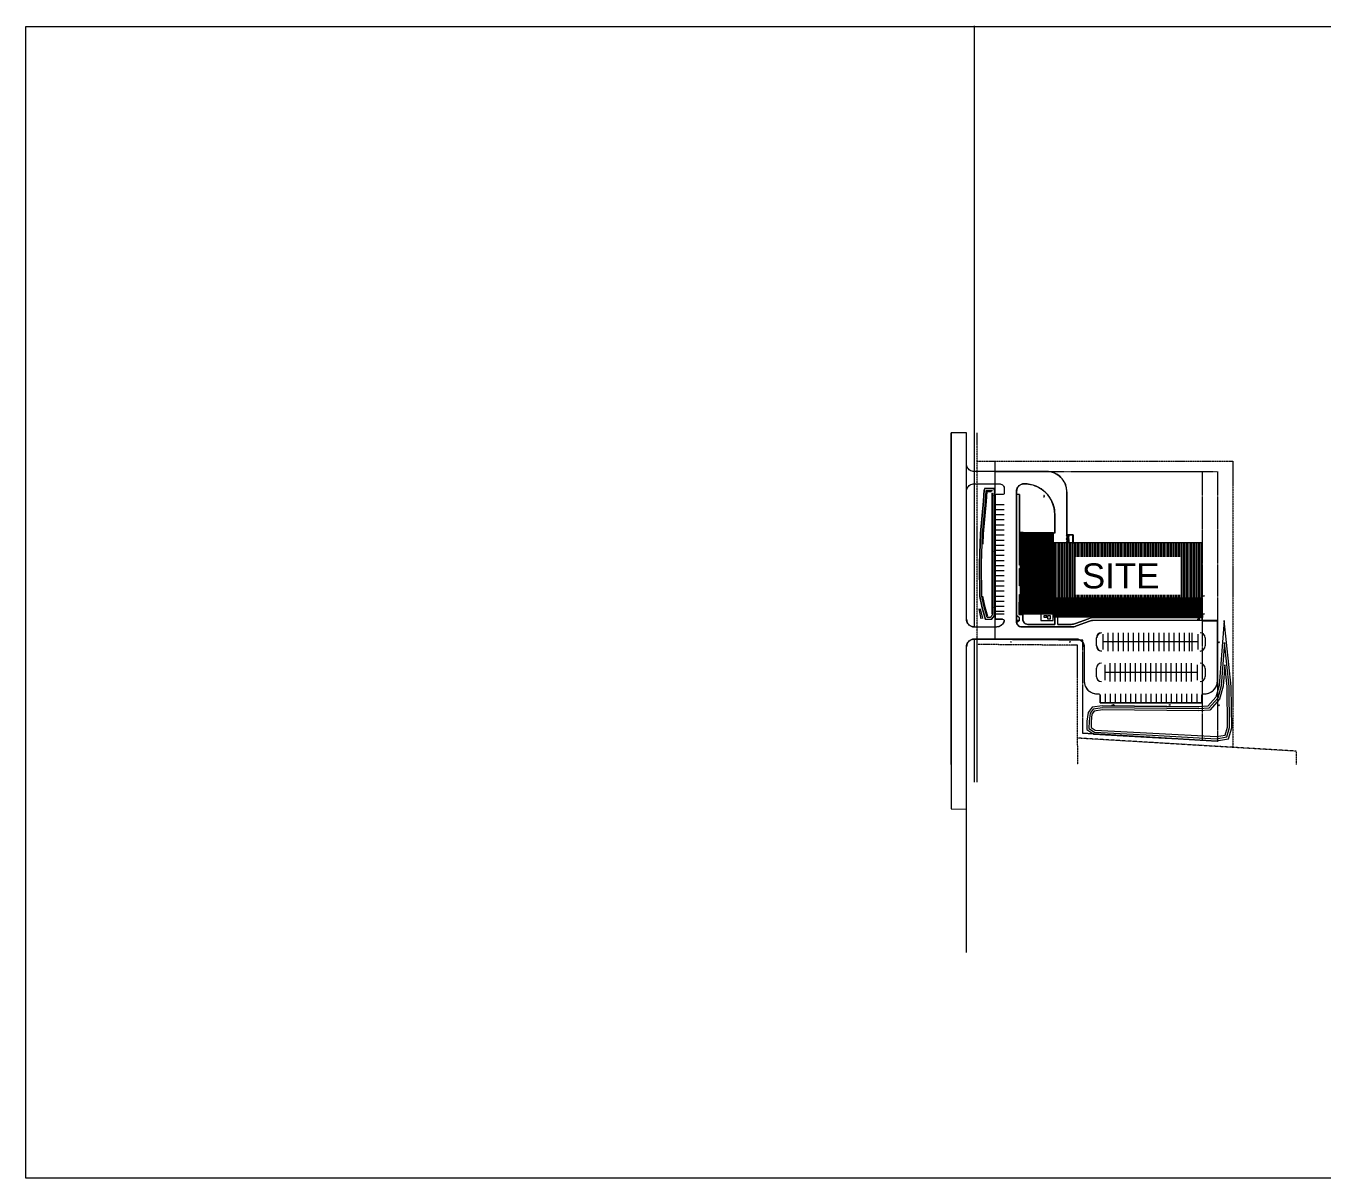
# Model space of a CAD drawing. Header units: inches. Extents: x -1442 to 59636, y -36095 to 792.
# Drawn here: x -1442 to 29114, y -36095 to -8937 of the extents above; entities that cross this region are included whole.
import ezdxf

# ---------------------------------------------------------------- set-up
doc = ezdxf.new("R2010")
doc.units = ezdxf.units.IN
doc.header["$MEASUREMENT"] = 0
doc.header["$XCLIPFRAME"] = 2
for name, pattern in [('Center 1_4_', [0.53125, 0.25, -0.09375, 0.09375, -0.09375]), ('Dash', [0.25, 0.125, -0.125]), ('Hidden', [0.28125, 0.1875, -0.09375]), ('Hidden 1_8_', [0.1875, 0.125, -0.0625])]:
    doc.linetypes.add(name, pattern=pattern)
for name, color, linetype, lineweight in [('A-DETL', 90, 'Continuous', 9), ('A-DETL-HDLN', 90, 'Hidden 1_8_', 9), ('A-DOOR', 31, 'Continuous', 9), ('A-FLOR', 192, 'Continuous', 9), ('A-PROP-SBCK', 71, 'Hidden', 9), ('A-ROOF', 132, 'Continuous', 9), ('A-ROOF-OTLN', 132, 'Continuous', 9), ('A-ROOF-PATT', 132, 'Continuous', 9), ('A-SITE-ROAD', 130, 'Continuous', 9), ('A-SITE-SWLK', 140, 'Continuous', 9), ('A-WALL', 113, 'Continuous', 9), ('BMP', 80, 'Continuous', 9), ('C-TOPO', 7, 'Continuous', 9), ('Conc', 7, 'Continuous', 9), ('E-ELEC-EQPM', 71, 'Continuous', 9), ('E-LITE-EQPM', 33, 'Continuous', 9), ('E-LITE-EQPM-HDLN', 30, 'Dash', 9), ('EOP-EX', 125, 'Continuous', 9), ('EOP-PR', 4, 'Continuous', 9), ('G-ANNO-REFR', 1, 'Continuous', 9), ('G-ANNO-TEXT', 231, 'Continuous', 9), ('I-WALL', 2, 'Continuous', 9), ('PAINT', 190, 'Continuous', 9), ('PROP', 3, 'Center 1_4_', 9), ('S-BEAM', 12, 'Continuous', 9)]:
    doc.layers.add(name, color=color, linetype=linetype, lineweight=lineweight)
doc.styles.add('Arial', font='arial.ttf', dxfattribs={"height": 590.11976})
picture_1 = doc.add_image_def('image1.jpg', size_in_pixel=(1920, 1080))

# ---------------------------------------------------------------- blocks, each defined once
blk = doc.blocks.new('Lighting-Street_Cooper_Navion-Lumark_4-6-LED-Squares - The Caretaker LED-964008-Site Locator Map')
at = {"layer": 'E-LITE-EQPM'}
blk.add_line((-2, -11), (2, -11), dxfattribs=at)
blk.add_circle((0, -32), 3, dxfattribs=at)
at = {"layer": 'E-LITE-EQPM-HDLN'}
for p, q in [((-2, -11), (-2, -30)), ((1, -11), (1, -30))]:
    blk.add_line(p, q, dxfattribs=at)
blk = doc.blocks.new('dumpster door - one-1001559-Site Locator Map')
at = {"layer": 'A-DOOR'}
for p, q in [((-42, 0.5), (42, 0.5)), ((-42, -0.5), (-42, 0.5)), ((-42, 0), (-42, -42)), ((42, 0.5), (42, -0.5)), ((42, 0), (42, -42)), ((42, -0.5), (-42, -0.5))]:
    blk.add_line(p, q, dxfattribs=at)
for centre, start, end in [((-42, 0), 270, 0), ((42, 0), 180, 270)]:
    blk.add_arc(centre, 42, start, end, dxfattribs=at)
blk = doc.blocks.new('Transformer-Dry-Type-Siemens - 6x6x6-1004770-Site Locator Map')
at = {"layer": 'E-ELEC-EQPM'}
for p, q in [((36, 36), (-36, 36)), ((-36, 36), (-36, -36)), ((36, -36), (36, 36)), ((-36, -36), (36, -36))]:
    blk.add_line(p, q, dxfattribs=at)
blk = doc.blocks.new('Transformer-Dry-Type-Siemens - 6x3x6-1005805-Site Locator Map')
at = {"layer": 'E-ELEC-EQPM'}
for p, q in [((36, 18), (-36, 18)), ((-36, 18), (-36, -18)), ((36, -18), (36, 18)), ((-36, -18), (36, -18))]:
    blk.add_line(p, q, dxfattribs=at)
blk = doc.blocks.new('HSS-Hollow Structural Section - HSS1-1_2X1-1_2X1_8 - Obsolete-1395972-Site Locator Map')
at = {"layer": 'S-BEAM'}
for p, q in [((26284, -22799), (26294, -22799)), ((26294, -22798), (26286, -22798)), ((26294, -22798), (26294, -22798)), ((26294, -22798), (26294, -22799)), ((26294, -22798), (26294, -22798)), ((26294, -22798), (26294, -22798)), ((26294, -22798), (26294, -22798)), ((26294, -22798), (26294, -22798)), ((26294, -22798), (26294, -22799)), ((26294, -22799), (26294, -22799)), ((26294, -22799), (26294, -22799)), ((26294, -22799), (26294, -22799)), ((26294, -22799), (26294, -22799)), ((26294, -22799), (26294, -22799))]:
    blk.add_line(p, q, dxfattribs=at)
blk = doc.blocks.new('HSS-Hollow Structural Section - HSS1-1_2X1-1_2X1_8 - Obsolete-1396620-Site Locator Map')
at = {"layer": 'S-BEAM'}
for p, q in [((22058, -22808), (22058, -22808)), ((22059, -22808), (22058, -22808)), ((22058, -22808), (22058, -22808)), ((22059, -22808), (22058, -22808)), ((22058, -22808), (22058, -22808)), ((22058, -22808), (22058, -22808)), ((22058, -22808), (22058, -22808)), ((22059, -22808), (22059, -22800)), ((22059, -22808), (22059, -22808)), ((22059, -22808), (22059, -22808)), ((22059, -22808), (22059, -22808)), ((22059, -22808), (22059, -22808)), ((22059, -22808), (22059, -22808))]:
    blk.add_line(p, q, dxfattribs=at)
blk = doc.blocks.new('Roofs 1 - Roofs 1-1982971-Site Locator Map')
at = {"layer": 'A-ROOF'}
for p, q in [((22778, -22852), (22778, -22851)), ((23930, -22851), (22778, -22851)), ((22778, -22852), (22778, -22852)), ((22778, -22852), (23930, -22852)), ((23930, -22852), (22778, -22852)), ((23930, -22852), (22778, -22852)), ((23930, -22851), (23930, -22852)), ((23930, -22852), (23930, -22852))]:
    blk.add_line(p, q, dxfattribs=at)
blk = doc.blocks.new('Roofs 2 - Roofs 1-1983237-Site Locator Map')
at = {"layer": 'A-ROOF'}
for p, q in [((22778, -22852), (22778, -22851)), ((23116, -22851), (22778, -22851)), ((22778, -22852), (22778, -22852)), ((22778, -22852), (23116, -22852)), ((23116, -22852), (22778, -22852)), ((23116, -22852), (22778, -22852)), ((23116, -22851), (23116, -22852)), ((23116, -22852), (23116, -22852))]:
    blk.add_line(p, q, dxfattribs=at)
blk = doc.blocks.new('Roofs 3 - Roofs 1-1983438-Site Locator Map')
at = {"layer": 'A-ROOF'}
for p, q in [((22778, -22852), (22778, -22851)), ((24467, -22851), (22778, -22851)), ((22778, -22852), (22778, -22852)), ((22778, -22852), (24467, -22852)), ((24467, -22852), (22778, -22852)), ((24467, -22852), (22778, -22852)), ((24467, -22851), (24467, -22852)), ((24467, -22852), (24467, -22852))]:
    blk.add_line(p, q, dxfattribs=at)
blk = doc.blocks.new('Roofs 4 - Roofs 1-1983494-Site Locator Map')
at = {"layer": 'A-ROOF'}
for p, q in [((22778, -22852), (22778, -22851)), ((23116, -22851), (22778, -22851)), ((22778, -22852), (22778, -22852)), ((22778, -22852), (23116, -22852)), ((23116, -22852), (22778, -22852)), ((23116, -22852), (22778, -22852)), ((23116, -22851), (23116, -22852)), ((23116, -22852), (23116, -22852))]:
    blk.add_line(p, q, dxfattribs=at)
blk = doc.blocks.new('Roofs 5 - Roofs 1-1983635-Site Locator Map')
at = {"layer": 'A-ROOF'}
for p, q in [((22004, -20879), (22005, -20879)), ((22004, -22519), (22004, -20879)), ((22005, -20879), (22006, -20879)), ((22005, -22519), (22005, -20879)), ((22005, -20879), (22005, -22519)), ((22006, -22519), (22006, -20879)), ((22005, -22519), (22004, -22519)), ((22006, -22519), (22005, -22519))]:
    blk.add_line(p, q, dxfattribs=at)
blk = doc.blocks.new('Roofs 6 - Roofs 1-1983647-Site Locator Map')
at = {"layer": 'A-ROOF'}
for p, q in [((22004, -21789), (22005, -21789)), ((22004, -22078), (22004, -21789)), ((22005, -21789), (22006, -21789)), ((22005, -22078), (22005, -21789)), ((22005, -21789), (22005, -22078)), ((22006, -22078), (22006, -21789)), ((22005, -22078), (22004, -22078)), ((22006, -22078), (22005, -22078))]:
    blk.add_line(p, q, dxfattribs=at)
blk = doc.blocks.new('Roofs 7 - Roofs 1-1987978-Site Locator Map')
at = {"layer": 'A-ROOF'}
for p, q in [((22778, -22852), (22778, -22851)), ((26285, -22851), (22778, -22851)), ((22778, -22852), (22778, -22852)), ((22778, -22852), (26285, -22852)), ((26285, -22852), (22778, -22852)), ((26285, -22852), (22778, -22852)), ((26285, -22851), (26285, -22852)), ((26285, -22852), (26285, -22852))]:
    blk.add_line(p, q, dxfattribs=at)

msp = doc.modelspace()

# ---------------------------------------------------------------- hatches: boundary and pattern name
at = {"layer": 'A-ROOF-PATT'}
h = msp.add_hatch(dxfattribs=at)
h.set_pattern_fill('FP_2', color=256, style=0, pattern_type=2)
h.set_pattern_definition([(0, (37.673, -180.953), (0, 16.082), [])])
h.paths.add_polyline_path([(22011, -22808), (22058, -22808), (22057, -22341), (22700, -22342), (22700, -22358), (22073, -22358), (22073, -22784), (22796, -22784), (22796, -22447), (22811, -22447), (22811, -22433), (22778, -22433), (22778, -21120), (22784, -21120), (22784, -20889), (22070, -20889), (22070, -20879), (21995, -20879), (21995, -22519), (21977, -22519), (21977, -22808)], flags=0)
h = msp.add_hatch(dxfattribs=at)
h.set_pattern_fill('FP_3', color=256, style=0, pattern_type=2)
h.set_pattern_definition([(90, (-1.735, -38.532), (-36.188, 2e-15), [])])
h.paths.add_polyline_path([(22778, -22433), (26284, -22433), (26284, -21120), (22778, -21120), (22778, -21660)], flags=0)
h = msp.add_hatch(dxfattribs=at)
h.set_pattern_fill('FP_1', color=256, style=0, pattern_type=2)
h.set_pattern_definition([(90, (0.298, -40.069), (-16.082, 1e-15), [])])
h.paths.add_polyline_path([(26294, -22880), (26294, -22799), (25683, -22800), (25683, -22447), (25699, -22447), (25699, -22784), (26270, -22784), (26270, -22433), (22811, -22433), (22810, -22800), (22778, -22800), (22778, -22862), (23930, -22862), (23930, -22880), (24268, -22880), (24268, -22862), (25957, -22862), (25957, -22880), (26284, -22880)], flags=0)

# ---------------------------------------------------------------- linework, layer by layer
at = {"layer": 'A-DETL', "linetype": 'Dash'}
for p, q in [((22760, -22370), (22778, -22370)), ((26284, -22370), (26348, -22370)), ((26286, -22795), (26348, -22795))]:
    msp.add_line(p, q, dxfattribs=at)
at = {"layer": 'A-DETL'}
for p, q in [((21081, -22913), (21027, -22679)), ((21051, -22674), (21105, -22908))]:
    msp.add_line(p, q, dxfattribs=at)
at = {"layer": 'A-DETL-HDLN'}
for p, q in [((23153, -21018), (23153, -20947)), ((23153, -21105), (23153, -21034))]:
    msp.add_line(p, q, dxfattribs=at)
at = {"layer": 'A-FLOR'}
for p, q in [((22481, -22800), (22481, -22953)), ((22775, -22953), (22775, -22800)), ((22481, -22953), (22775, -22953))]:
    msp.add_line(p, q, dxfattribs=at)
at = {"layer": 'A-PROP-SBCK'}
for p, q in [((21404, -23401), (21404, -19198)), ((21404, -19438), (26648, -19438)), ((26288, -19438), (26288, -22799)), ((26648, -19438), (26648, -25801)), ((26288, -22880), (26288, -25780)), ((23472, -23416), (21404, -23401)), ((23472, -25612), (23472, -23416)), ((26648, -25801), (23472, -25612))]:
    msp.add_line(p, q, dxfattribs=at)
at = {"layer": 'A-ROOF'}
for p, q in [((22070, -20879), (21995, -20879)), ((21995, -20879), (21995, -22519)), ((22070, -20889), (22070, -20879)), ((22784, -20889), (22070, -20889)), ((22784, -21120), (22784, -20889)), ((26284, -21120), (22778, -21120)), ((22778, -21120), (22778, -22433)), ((26284, -22433), (26284, -21120)), ((21995, -22519), (21977, -22519)), ((21977, -22519), (21977, -22808)), ((22778, -22433), (26284, -22433)), ((22811, -22433), (22811, -22447)), ((22811, -22447), (22811, -22433)), ((21977, -22808), (22058, -22808)), ((22058, -22808), (22058, -22798)), ((22778, -22862), (22778, -22800)), ((22778, -22862), (23930, -22862)), ((23930, -22862), (23930, -22880)), ((23930, -22880), (24268, -22880)), ((24268, -22880), (24268, -22862)), ((24268, -22862), (25957, -22862)), ((25957, -22862), (25957, -22880)), ((25957, -22880), (26294, -22880)), ((26294, -22799), (26284, -22799)), ((26294, -22799), (26294, -22880))]:
    msp.add_line(p, q, dxfattribs=at)
at = {"layer": 'A-ROOF-OTLN'}
for p, q in [((21969, -22519), (21969, -22808)), ((21969, -22519), (21977, -22519)), ((21970, -22808), (21970, -22519)), ((21970, -22808), (21970, -22519)), ((21977, -22808), (21977, -22519)), ((21969, -22808), (21977, -22808))]:
    msp.add_line(p, q, dxfattribs=at)
at = {"layer": 'A-SITE-ROAD'}
for p, q in [((20372, -26344), (20372, -18529)), ((20732, -22923), (20732, -19909)), ((21911, -19983), (21911, -22983)), ((21983, -22892), (21911, -22832)), ((21983, -22952), (21983, -22892)), ((26219, -22880), (26159, -22952)), ((26219, -22880), (26219, -22952)), ((20912, -23103), (21443, -23103)), ((21583, -22923), (21407, -22923)), ((21983, -22952), (21911, -22952)), ((21983, -22952), (21914, -23010)), ((22031, -23103), (23201, -23103)), ((23324, -23081), (23628, -22971)), ((26159, -22952), (23704, -22952)), ((23327, -23391), (20912, -23391)), ((23795, -23552), (23795, -23360)), ((23951, -23636), (23951, -23276)), ((26183, -23276), (26183, -23636)), ((26357, -23360), (26357, -23552)), ((20732, -30778), (20732, -23571)), ((23795, -24278), (23795, -24075)), ((23999, -24356), (23999, -23996)), ((26171, -23996), (26171, -24356)), ((26357, -24080), (26357, -24272)), ((23879, -24896), (23879, -24716)), ((26279, -24716), (26279, -24896)), ((26279, -24896), (23879, -24896))]:
    msp.add_line(p, q, dxfattribs=at)
for centre, radius, start, end in [((20912, -22923), 180, 180, 270), ((21443, -22923), 180, 270, 345.5225), ((22031, -22983), 120, 180, 270), ((23201, -22743), 360, 270, 290), ((23751, -23309), 360, 97.5129, 110), ((20912, -23571), 180, 90, 180), ((23327, -23571), 180, 0, 90), ((23915, -23360), 120, 90, 180), ((23915, -23360), 114, 90.0004, 180), ((26237, -23360), 120, 0, 90), ((23915, -23552), 120, 180, 269.9996), ((23915, -23552), 114, 180, 269.9996), ((26237, -23552), 120, 270, 0), ((23914, -24080), 120, 89.9992, 177.4312), ((26237, -24080), 120, 0, 90), ((23807, -24380), 300, 180.0078, 270), ((23914, -24272), 120, 182.8354, 270.0008), ((26237, -24272), 120, 270, 0)]:
    msp.add_arc(centre, radius, start, end, dxfattribs=at)
at = {"layer": 'A-SITE-SWLK'}
for p, q in [((20922, -19729), (20922, -8937)), ((20922, -23103), (20922, -19729)), ((21983, -19983), (21983, -21649)), ((22811, -23043), (22811, -22862)), ((22883, -23043), (22883, -22862)), ((23303, -23025), (23607, -22914)), ((22178, -23043), (22811, -23043)), ((22883, -23043), (23201, -23043)), ((20922, -26765), (20922, -23391)), ((20982, -26765), (20982, -23391))]:
    msp.add_line(p, q, dxfattribs=at)
for centre, radius, start, end in [((22178, -22923), 120, 180, 270), ((23201, -22743), 300, 270, 290)]:
    msp.add_arc(centre, radius, start, end, dxfattribs=at)
at = {"layer": 'A-WALL'}
for p, q in [((23123, -20929), (23243, -20929)), ((23123, -20941), (23123, -20929)), ((23123, -20941), (23125, -20941)), ((23123, -21030), (23123, -21025)), ((23125, -21025), (23123, -21025)), ((23123, -21030), (23125, -21030)), ((23242, -20931), (23125, -20931)), ((23125, -20931), (23125, -20941)), ((23125, -21025), (23125, -21030)), ((23242, -21118), (23242, -20931)), ((23243, -20929), (23243, -21118)), ((23123, -21118), (23123, -21114)), ((23125, -21114), (23123, -21114)), ((23123, -21118), (23125, -21118)), ((23125, -21114), (23125, -21118)), ((23242, -21118), (23243, -21118)), ((22057, -22341), (22073, -22358)), ((22057, -22798), (22057, -22341)), ((22700, -22341), (22057, -22341)), ((22057, -22798), (22057, -22342)), ((22700, -22342), (22057, -22342)), ((22073, -22784), (22073, -22357)), ((22700, -22357), (22073, -22357)), ((22073, -22784), (22073, -22358)), ((22700, -22358), (22073, -22358)), ((22700, -22341), (22700, -22358)), ((22796, -22447), (22812, -22447)), ((22796, -22784), (22796, -22447)), ((22796, -22784), (22796, -22447)), ((22812, -22800), (22812, -22447)), ((22812, -22800), (22812, -22447)), ((25683, -22447), (25699, -22447)), ((25683, -22447), (25683, -22800)), ((25683, -22447), (25683, -22800)), ((25699, -22447), (25699, -22784)), ((25699, -22447), (25699, -22784)), ((26270, -22784), (26270, -22433)), ((26270, -22784), (26270, -22433)), ((26286, -22373), (26286, -22373)), ((26286, -22798), (26286, -22373)), ((26286, -22798), (26286, -22373)), ((22057, -22798), (22057, -22798)), ((22059, -22800), (22059, -22800)), ((22811, -22800), (22059, -22800)), ((22811, -22800), (22059, -22800)), ((22796, -22784), (22073, -22784)), ((22796, -22784), (22073, -22784)), ((22812, -22800), (22796, -22784)), ((22811, -22800), (22811, -22800)), ((25683, -22800), (25699, -22784)), ((26284, -22800), (25683, -22800)), ((26284, -22800), (25683, -22800)), ((26270, -22784), (25699, -22784)), ((26270, -22784), (25699, -22784)), ((26284, -22800), (26284, -22800)), ((26286, -22798), (26286, -22798))]:
    msp.add_line(p, q, dxfattribs=at)
at = {"layer": 'BMP'}
for p, q in [((21158, -19844), (21385, -19838)), ((21385, -19838), (21399, -19942)), ((21061, -20901), (21132, -20142)), ((21109, -20905), (21180, -20146)), ((21132, -20142), (21146, -19875)), ((21133, -20906), (21204, -20148)), ((21180, -20146), (21193, -19891)), ((21193, -19891), (21343, -19887)), ((21204, -20148), (21216, -19914)), ((21216, -19914), (21322, -19912)), ((21327, -19947), (21325, -22800)), ((21351, -19945), (21349, -22808)), ((21052, -21146), (21061, -20901)), ((21100, -21148), (21109, -20905)), ((21124, -21149), (21133, -20906)), ((21035, -21609), (21052, -21146)), ((21083, -21609), (21100, -21148)), ((21047, -22384), (21035, -21609)), ((21095, -22379), (21083, -21609)), ((21100, -22651), (21047, -22384)), ((21146, -22640), (21095, -22379)), ((21170, -22634), (21119, -22376)), ((21179, -22931), (21100, -22651)), ((21215, -22883), (21146, -22640)), ((21234, -22859), (21170, -22634)), ((21288, -22883), (21215, -22883)), ((21349, -22808), (21288, -22883)), ((21397, -22825), (21310, -22932)), ((21310, -22932), (21179, -22931)), ((26802, -22949), (26687, -24484)), ((26971, -24504), (26802, -22949)), ((26811, -23474), (26734, -24492)), ((26923, -24507), (26811, -23474)), ((26820, -24000), (26782, -24500)), ((26875, -24510), (26820, -24000)), ((26687, -24484), (26612, -24761)), ((26734, -24492), (26656, -24785)), ((26782, -24500), (26699, -24809)), ((26887, -25467), (26875, -24510)), ((26935, -25474), (26923, -24507)), ((26983, -25480), (26971, -24504)), ((23692, -24996), (23598, -25120)), ((23718, -25041), (23644, -25138)), ((23934, -24961), (23692, -24996)), ((23937, -25009), (23718, -25041)), ((26207, -24984), (23934, -24961)), ((26208, -25032), (23937, -25009)), ((26420, -24971), (26207, -24984)), ((26442, -25018), (26208, -25032)), ((26612, -24761), (26420, -24971)), ((26656, -24785), (26442, -25018)), ((26699, -24809), (26465, -25065)), ((23572, -25324), (23570, -25522)), ((23598, -25120), (23572, -25324)), ((23620, -25327), (23618, -25497)), ((23644, -25138), (23620, -25327)), ((23668, -25330), (23667, -25471)), ((23690, -25157), (23668, -25330)), ((23744, -25086), (23690, -25157)), ((23940, -25057), (23744, -25086)), ((26209, -25080), (23940, -25057)), ((26465, -25065), (26209, -25080)), ((23570, -25522), (23737, -25635)), ((23618, -25497), (23752, -25587)), ((23667, -25471), (23768, -25540)), ((23737, -25635), (25118, -25707)), ((23752, -25587), (25120, -25659)), ((23768, -25540), (25123, -25611)), ((25120, -25659), (26626, -25738)), ((25123, -25611), (26623, -25690)), ((26623, -25690), (26833, -25654)), ((26833, -25654), (26887, -25467)), ((26870, -25696), (26935, -25474)), ((26908, -25738), (26983, -25480)), ((25118, -25707), (26629, -25786)), ((26626, -25738), (26870, -25696)), ((26629, -25786), (26908, -25738))]:
    msp.add_line(p, q, dxfattribs=at)
at = {"layer": 'C-TOPO'}
for p, q in [((20732, -18529), (20372, -18529)), ((20372, -18529), (20372, -21960)), ((20732, -19261), (20732, -18529)), ((20734, -19287), (20732, -19261)), ((20740, -19312), (20734, -19287)), ((20749, -19336), (20740, -19312)), ((20761, -19358), (20749, -19336)), ((20776, -19379), (20761, -19358)), ((20794, -19397), (20776, -19379)), ((20815, -19413), (20794, -19397)), ((20837, -19425), (20815, -19413)), ((20862, -19434), (20837, -19425)), ((20887, -19439), (20862, -19434)), ((20912, -19441), (20887, -19439)), ((22452, -19441), (20912, -19441)), ((22619, -19441), (22452, -19441)), ((22661, -19443), (22619, -19441)), ((22703, -19448), (22661, -19443)), ((22743, -19457), (22703, -19448)), ((22783, -19470), (22743, -19457)), ((22822, -19486), (22783, -19470)), ((22859, -19505), (22822, -19486)), ((22895, -19528), (22859, -19505)), ((22928, -19553), (22895, -19528)), ((22959, -19582), (22928, -19553)), ((20734, -19883), (20740, -19858)), ((20740, -19858), (20749, -19834)), ((20749, -19834), (20761, -19812)), ((20761, -19812), (20776, -19791)), ((20776, -19791), (20794, -19773)), ((20794, -19773), (20815, -19758)), ((20815, -19758), (20837, -19745)), ((20837, -19745), (20862, -19736)), ((20862, -19736), (20887, -19731)), ((20887, -19731), (20912, -19729)), ((20912, -19729), (21503, -19729)), ((21158, -19844), (21146, -19875)), ((21385, -19838), (21158, -19844)), ((21399, -19942), (21385, -19838)), ((21503, -19729), (21524, -19731)), ((21524, -19731), (21544, -19736)), ((21544, -19736), (21563, -19745)), ((21563, -19745), (21580, -19757)), ((21580, -19757), (21595, -19772)), ((21595, -19772), (21607, -19789)), ((21607, -19789), (21616, -19808)), ((21616, -19808), (21621, -19828)), ((21621, -19828), (21623, -19849)), ((21623, -19849), (21623, -19947)), ((21913, -19883), (21919, -19858)), ((21919, -19858), (21928, -19834)), ((21928, -19834), (21940, -19812)), ((21940, -19812), (21955, -19791)), ((21955, -19791), (21973, -19773)), ((21973, -19773), (21994, -19758)), ((21994, -19758), (22016, -19745)), ((22016, -19745), (22041, -19736)), ((22041, -19736), (22066, -19731)), ((22066, -19731), (22091, -19729)), ((22091, -19729), (22143, -19731)), ((22143, -19731), (22194, -19736)), ((22194, -19736), (22206, -19739)), ((22206, -19739), (22244, -19746)), ((22244, -19746), (22294, -19758)), ((22294, -19758), (22343, -19774)), ((22343, -19774), (22390, -19794)), ((22390, -19794), (22436, -19817)), ((22436, -19817), (22480, -19843)), ((22480, -19843), (22523, -19873)), ((22987, -19613), (22959, -19582)), ((23012, -19646), (22987, -19613)), ((23035, -19681), (23012, -19646)), ((23054, -19718), (23035, -19681)), ((23070, -19757), (23054, -19718)), ((23083, -19797), (23070, -19757)), ((23092, -19838), (23083, -19797)), ((23097, -19879), (23092, -19838)), ((20732, -19909), (20734, -19883)), ((20732, -21524), (20732, -19909)), ((21132, -20142), (21061, -20901)), ((21146, -19875), (21132, -20142)), ((21398, -20717), (21399, -19942)), ((21587, -19983), (21407, -19983)), ((21407, -19983), (21407, -19989)), ((21407, -19989), (21407, -20707)), ((21598, -19981), (21587, -19983)), ((21608, -19976), (21598, -19981)), ((21616, -19968), (21608, -19976)), ((21621, -19958), (21616, -19968)), ((21623, -19947), (21621, -19958)), ((21911, -19909), (21913, -19883)), ((21911, -19983), (21911, -19909)), ((21911, -20096), (21911, -19983)), ((21983, -19983), (21911, -19983)), ((21911, -19983), (21911, -20096)), ((21911, -22983), (21911, -20096)), ((21911, -20096), (21911, -22983)), ((21983, -20009), (21983, -19983)), ((21983, -21649), (21983, -20009)), ((22523, -19873), (22563, -19905)), ((22563, -19905), (22600, -19940)), ((22600, -19940), (22635, -19978)), ((22635, -19978), (22668, -20018)), ((22668, -20018), (22697, -20060)), ((22697, -20060), (22723, -20104)), ((22723, -20104), (22746, -20150)), ((22746, -20150), (22766, -20197)), ((23099, -19921), (23097, -19879)), ((23099, -20929), (23099, -19921)), ((22766, -20197), (22782, -20246)), ((22782, -20246), (22795, -20296)), ((22795, -20296), (22804, -20347)), ((22804, -20347), (22809, -20398)), ((22809, -20398), (22811, -20449)), ((22811, -20449), (22811, -20892)), ((21397, -22825), (21398, -20717)), ((21407, -20707), (21407, -22923)), ((21061, -20901), (21053, -21136)), ((22811, -20892), (22784, -20892)), ((23243, -20929), (23099, -20929)), ((23243, -21120), (23243, -20929)), ((21052, -21146), (21035, -21609)), ((21053, -21136), (21052, -21146)), ((20732, -22923), (20732, -21524)), ((21035, -21609), (21047, -22384)), ((21995, -21649), (21983, -21649)), ((20372, -21960), (20372, -27394)), ((21983, -22133), (21983, -21723)), ((21983, -21723), (21995, -21723)), ((21995, -22133), (21983, -22133)), ((21047, -22384), (21100, -22651)), ((21983, -22519), (21983, -22342)), ((21983, -22342), (21995, -22342)), ((21100, -22651), (21179, -22931)), ((21310, -22932), (21397, -22825)), ((22058, -22923), (22058, -22798)), ((22811, -22862), (22811, -23043)), ((22883, -23043), (22883, -22862)), ((23607, -22914), (23303, -23025)), ((23638, -22905), (23607, -22914)), ((23669, -22897), (23638, -22905)), ((23700, -22892), (23669, -22897)), ((23954, -22892), (23700, -22892)), ((23954, -22880), (23954, -22892)), ((24244, -22892), (24244, -22880)), ((25981, -22892), (24244, -22892)), ((25981, -22880), (25981, -22892)), ((26285, -22952), (26285, -22880)), ((20734, -22949), (20732, -22923)), ((20740, -22974), (20734, -22949)), ((20749, -22998), (20740, -22974)), ((20761, -23020), (20749, -22998)), ((20776, -23041), (20761, -23020)), ((20794, -23059), (20776, -23041)), ((20815, -23075), (20794, -23059)), ((20837, -23087), (20815, -23075)), ((20862, -23096), (20837, -23087)), ((20887, -23101), (20862, -23096)), ((20912, -23103), (20887, -23101)), ((20912, -23103), (21443, -23103)), ((21310, -22932), (21179, -22931)), ((21407, -22923), (21583, -22923)), ((21470, -23101), (21443, -23103)), ((21495, -23095), (21470, -23101)), ((21520, -23086), (21495, -23095)), ((21543, -23073), (21520, -23086)), ((21564, -23057), (21543, -23073)), ((21582, -23038), (21564, -23057)), ((21597, -23016), (21582, -23038)), ((21583, -22923), (21593, -22925)), ((21593, -22925), (21603, -22930)), ((21609, -22993), (21597, -23016)), ((21603, -22930), (21611, -22937)), ((21618, -22968), (21609, -22993)), ((21611, -22937), (21616, -22947)), ((21616, -22947), (21619, -22957)), ((21619, -22957), (21618, -22968)), ((21913, -23004), (21911, -22983)), ((21911, -22983), (21913, -23004)), ((21918, -23024), (21913, -23004)), ((21913, -23004), (21918, -23024)), ((21927, -23043), (21918, -23024)), ((21918, -23024), (21927, -23043)), ((21939, -23060), (21927, -23043)), ((21927, -23043), (21939, -23060)), ((21954, -23075), (21939, -23060)), ((21939, -23060), (21954, -23075)), ((21971, -23087), (21954, -23075)), ((21954, -23075), (21971, -23087)), ((21990, -23096), (21971, -23087)), ((21971, -23087), (21990, -23096)), ((22010, -23101), (21990, -23096)), ((21990, -23096), (22010, -23101)), ((22031, -23103), (22010, -23101)), ((22010, -23101), (22031, -23103)), ((23201, -23103), (22031, -23103)), ((22031, -23103), (23201, -23103)), ((22060, -22944), (22058, -22923)), ((22065, -22964), (22060, -22944)), ((22074, -22983), (22065, -22964)), ((22086, -23000), (22074, -22983)), ((22101, -23015), (22086, -23000)), ((22118, -23027), (22101, -23015)), ((22137, -23036), (22118, -23027)), ((22157, -23041), (22137, -23036)), ((22178, -23043), (22157, -23041)), ((22811, -23043), (22178, -23043)), ((23201, -23043), (22883, -23043)), ((23227, -23042), (23201, -23043)), ((23232, -23102), (23201, -23103)), ((23201, -23103), (23232, -23102)), ((23253, -23039), (23227, -23042)), ((23263, -23098), (23232, -23102)), ((23232, -23102), (23263, -23098)), ((23278, -23033), (23253, -23039)), ((23294, -23091), (23263, -23098)), ((23263, -23098), (23294, -23091)), ((23303, -23025), (23278, -23033)), ((23324, -23081), (23294, -23091)), ((23294, -23091), (23324, -23081)), ((23628, -22971), (23324, -23081)), ((23324, -23081), (23628, -22971)), ((23628, -22971), (23653, -22963)), ((23628, -22971), (23653, -22963)), ((23678, -22956), (23653, -22963)), ((23653, -22963), (23678, -22956)), ((23704, -22952), (23678, -22956)), ((23678, -22956), (23704, -22952)), ((26645, -22952), (23704, -22952)), ((26285, -22952), (23704, -22952)), ((26645, -24380), (26645, -22952)), ((26802, -22949), (26687, -24484)), ((26971, -24504), (26802, -22949)), ((20734, -23545), (20740, -23520)), ((20740, -23520), (20749, -23496)), ((20749, -23496), (20761, -23474)), ((20761, -23474), (20776, -23453)), ((20776, -23453), (20794, -23435)), ((20794, -23435), (20815, -23420)), ((20815, -23420), (20837, -23407)), ((20837, -23407), (20862, -23398)), ((20862, -23398), (20887, -23393)), ((20887, -23393), (20912, -23391)), ((20912, -23391), (23327, -23391)), ((23327, -23391), (23352, -23393)), ((23352, -23393), (23377, -23398)), ((23377, -23398), (23401, -23407)), ((23401, -23407), (23424, -23420)), ((23424, -23420), (23444, -23435)), ((23444, -23435), (23463, -23453)), ((23463, -23453), (23478, -23474)), ((23478, -23474), (23490, -23496)), ((23490, -23496), (23499, -23520)), ((23499, -23520), (23505, -23545)), ((20732, -23571), (20734, -23545)), ((20732, -27400), (20732, -23571)), ((23505, -23545), (23507, -23571)), ((23507, -23571), (23507, -24380)), ((23507, -24380), (23508, -24414)), ((23508, -24414), (23514, -24447)), ((26637, -24447), (26643, -24414)), ((26643, -24414), (26645, -24380)), ((23514, -24447), (23523, -24479)), ((23523, -24479), (23536, -24510)), ((23536, -24510), (23552, -24540)), ((23552, -24540), (23572, -24567)), ((23572, -24567), (23594, -24592)), ((23594, -24592), (23619, -24615)), ((23619, -24615), (23647, -24634)), ((23647, -24634), (23676, -24650)), ((23676, -24650), (23707, -24663)), ((23707, -24663), (23740, -24673)), ((23740, -24673), (23773, -24678)), ((23773, -24678), (23807, -24680)), ((23807, -24680), (23843, -24680)), ((23843, -24680), (23854, -24682)), ((23854, -24682), (23864, -24687)), ((23864, -24687), (23872, -24695)), ((23872, -24695), (23877, -24705)), ((23877, -24705), (23879, -24716)), ((23879, -24716), (23879, -24896)), ((26279, -24716), (26280, -24705)), ((26279, -24896), (26279, -24716)), ((26280, -24705), (26285, -24695)), ((26285, -24695), (26293, -24687)), ((26293, -24687), (26303, -24682)), ((26303, -24682), (26315, -24680)), ((26315, -24680), (26345, -24680)), ((26345, -24680), (26378, -24678)), ((26378, -24678), (26411, -24673)), ((26411, -24673), (26444, -24663)), ((26444, -24663), (26475, -24650)), ((26475, -24650), (26504, -24634)), ((26504, -24634), (26532, -24615)), ((26532, -24615), (26557, -24592)), ((26557, -24592), (26579, -24567)), ((26579, -24567), (26599, -24540)), ((26599, -24540), (26615, -24510)), ((26687, -24484), (26612, -24761)), ((26615, -24510), (26628, -24479)), ((26628, -24479), (26637, -24447)), ((26983, -25480), (26971, -24504)), ((23692, -24996), (23598, -25120)), ((23934, -24961), (23692, -24996)), ((23879, -24896), (26279, -24896)), ((23934, -24961), (26207, -24984)), ((26420, -24971), (26207, -24984)), ((26612, -24761), (26420, -24971)), ((23572, -25324), (23570, -25522)), ((23598, -25120), (23572, -25324)), ((23570, -25522), (23737, -25635)), ((23737, -25635), (25118, -25707)), ((26908, -25738), (26983, -25480)), ((25118, -25707), (26629, -25786)), ((26629, -25786), (26908, -25738)), ((20372, -27394), (20732, -27400))]:
    msp.add_line(p, q, dxfattribs=at)
at = {"layer": 'Conc'}
for p, q in [((21983, -19983), (21911, -19983)), ((21911, -19983), (21911, -20067)), ((22058, -22799), (22058, -22923)), ((26645, -22964), (26279, -22964))]:
    msp.add_line(p, q, dxfattribs=at)
at = {"layer": 'EOP-EX'}
msp.add_line((20732, -19909), (20732, -18529), dxfattribs=at)
at = {"layer": 'EOP-PR'}
for p, q in [((22619, -19441), (20912, -19441)), ((21911, -19909), (21911, -19983)), ((23099, -19921), (23099, -20929)), ((22811, -20892), (22811, -20449)), ((26279, -22952), (26645, -22952)), ((26645, -22946), (26645, -24380))]:
    msp.add_line(p, q, dxfattribs=at)
for centre, radius, start, end in [((22619, -19921), 480, 0, 90), ((22091, -19909), 180, 90, 180), ((22091, -20449), 720, 0, 90), ((26345, -24380), 300, 270, 0)]:
    msp.add_arc(centre, radius, start, end, dxfattribs=at)
at = {"layer": 'I-WALL'}
for p, q in [((24133, -22795), (24133, -22795)), ((24133, -22795), (24138, -22795)), ((24138, -22795), (24133, -22795)), ((24138, -22795), (24138, -22795))]:
    msp.add_line(p, q, dxfattribs=at)
at = {"layer": 'PAINT'}
for p, q in [((21623, -20223), (21407, -20223)), ((21623, -20343), (21407, -20343)), ((21623, -20463), (21407, -20463)), ((21623, -20583), (21407, -20583)), ((21623, -20703), (21407, -20703)), ((21623, -20823), (21407, -20823)), ((21623, -20943), (21407, -20943)), ((21623, -21063), (21407, -21063)), ((21623, -21183), (21407, -21183)), ((21623, -21303), (21407, -21303)), ((21623, -21423), (21407, -21423)), ((21623, -21543), (21407, -21543)), ((21623, -21663), (21407, -21663)), ((21623, -21783), (21407, -21783)), ((21623, -21903), (21407, -21903)), ((21623, -22023), (21407, -22023)), ((21623, -22143), (21407, -22143)), ((21623, -22263), (21407, -22263)), ((21623, -22383), (21407, -22383)), ((21623, -22503), (21407, -22503)), ((21623, -22623), (21407, -22623)), ((21623, -22743), (21407, -22743)), ((21623, -22803), (21407, -22803)), ((26183, -23456), (23951, -23456)), ((24071, -23672), (24071, -23240)), ((24191, -23672), (24191, -23240)), ((24311, -23672), (24311, -23240)), ((24431, -23672), (24431, -23240)), ((24551, -23672), (24551, -23240)), ((24671, -23672), (24671, -23240)), ((24791, -23672), (24791, -23240)), ((24911, -23672), (24911, -23240)), ((25031, -23672), (25031, -23240)), ((25151, -23672), (25151, -23240)), ((25271, -23672), (25271, -23240)), ((25391, -23672), (25391, -23240)), ((25511, -23672), (25511, -23240)), ((25631, -23672), (25631, -23240)), ((25751, -23672), (25751, -23240)), ((25871, -23456), (25871, -23240)), ((25871, -23672), (25871, -23456)), ((25991, -23672), (25991, -23240)), ((26051, -23672), (26051, -23240)), ((24119, -24392), (24119, -23960)), ((24239, -24392), (24239, -23960)), ((24359, -24392), (24359, -23960)), ((24479, -24392), (24479, -23960)), ((24599, -24392), (24599, -23960)), ((24719, -24392), (24719, -23960)), ((24839, -24392), (24839, -23960)), ((24959, -24392), (24959, -23960)), ((25079, -24392), (25079, -23960)), ((25199, -24392), (25199, -23960)), ((25319, -24392), (25319, -23960)), ((25439, -24392), (25439, -23960)), ((25559, -24392), (25559, -23960)), ((25679, -24392), (25679, -23960)), ((25799, -24392), (25799, -23960)), ((25919, -24392), (25919, -23960)), ((26039, -24392), (26039, -23960)), ((26171, -24176), (23999, -24176)), ((23999, -24680), (23999, -24896)), ((24119, -24680), (24119, -24896)), ((24239, -24680), (24239, -24896)), ((24359, -24680), (24359, -24896)), ((24479, -24680), (24479, -24896)), ((24599, -24680), (24599, -24896)), ((24719, -24680), (24719, -24896)), ((24839, -24680), (24839, -24896)), ((24959, -24680), (24959, -24896)), ((25079, -24680), (25079, -24896)), ((25199, -24680), (25199, -24896)), ((25319, -24680), (25319, -24896)), ((25439, -24680), (25439, -24896)), ((25559, -24680), (25559, -24896)), ((25679, -24680), (25679, -24896)), ((25799, -24680), (25799, -24896)), ((25919, -24680), (25919, -24896)), ((26039, -24680), (26039, -24896)), ((26159, -24680), (26159, -24896))]:
    msp.add_line(p, q, dxfattribs=at)
at = {"layer": 'PROP'}
for p, q in [((20984, -23518), (20984, -18529)), ((20984, -19198), (27008, -19198)), ((27008, -19198), (27008, -25943)), ((20984, -26344), (20984, -23518)), ((23352, -23536), (20984, -23518)), ((23352, -25725), (23352, -23536)), ((23353, -26344), (23352, -25725)), ((28503, -26032), (23352, -25725)), ((28503, -26032), (28503, -26344))]:
    msp.add_line(p, q, dxfattribs=at)

# ---------------------------------------------------------------- block references
at = {"layer": 'A-DOOR', "rotation": 270}
for p in [(23124, -20983), (23124, -21072)]:
    msp.add_blockref('dumpster door - one-1001559-Site Locator Map', p, dxfattribs=at)
at = {"layer": 'A-ROOF'}
for name, p in [('Roofs 5 - Roofs 1-1983635-Site Locator Map', (0, 0)), ('Roofs 6 - Roofs 1-1983647-Site Locator Map', (-18, -730)), ('Roofs 7 - Roofs 1-1987978-Site Locator Map', (0, 429)), ('Roofs 1 - Roofs 1-1982971-Site Locator Map', (0, 0)), ('Roofs 2 - Roofs 1-1983237-Site Locator Map', (1152, -19)), ('Roofs 3 - Roofs 1-1983438-Site Locator Map', (1490, 0)), ('Roofs 4 - Roofs 1-1983494-Site Locator Map', (3179, -19))]:
    msp.add_blockref(name, p, dxfattribs=at)
at = {"layer": 'E-ELEC-EQPM'}
for name, p in [('Transformer-Dry-Type-Siemens - 6x3x6-1005805-Site Locator Map', (22590, -22859)), ('Transformer-Dry-Type-Siemens - 6x6x6-1004770-Site Locator Map', (22677, -22877))]:
    msp.add_blockref(name, p, dxfattribs=at)
at = {"layer": 'E-LITE-EQPM'}
for p in [(21359, -19990), (22559, -19990), (21359, -21310), (21359, -22630)]:
    msp.add_blockref('Lighting-Street_Cooper_Navion-Lumark_4-6-LED-Squares - The Caretaker LED-964008-Site Locator Map', p, dxfattribs=at)
for p, rotation in [((22559, -20055), 180), ((21749, -23456), 90.00000000000617), ((23141, -23456), 90.00000000000617), ((23205, -23456), 270.0000000000021), ((24158, -23456), 90.00000000000617), ((24223, -23456), 270.0000000000021), ((25478, -23456), 90.00000000000617), ((25543, -23456), 270.0000000000021), ((26686, -23489), 180), ((24158, -24944), 90.00000000000617), ((24223, -24944), 270.0000000000021), ((25543, -24944), 270.0000000000021), ((26686, -24977), 180)]:
    msp.add_blockref('Lighting-Street_Cooper_Navion-Lumark_4-6-LED-Squares - The Caretaker LED-964008-Site Locator Map', p, dxfattribs=dict(at, rotation=rotation))
at = {"layer": 'S-BEAM'}
for name in ['HSS-Hollow Structural Section - HSS1-1_2X1-1_2X1_8 - Obsolete-1396620-Site Locator Map', 'HSS-Hollow Structural Section - HSS1-1_2X1-1_2X1_8 - Obsolete-1395972-Site Locator Map']:
    msp.add_blockref(name, (0, 0), dxfattribs=at)

# ---------------------------------------------------------------- pictures from other files: only their frames are drawn
at = {"layer": 'G-ANNO-REFR'}
image = msp.add_image(picture_1, insert=(-1647, -39289), size_in_units=(58514, 32914), dxfattribs=at)
image.set_boundary_path([(6.22, 974.715), (6.22, 84.08), (1848.55, 84.08), (1848.55, 974.715), (6.22, 974.715)])
image.dxf.flags = 15

# ---------------------------------------------------------------- next in the draw order: texts
at = {"layer": 'G-ANNO-TEXT', "color": 153, "insert": (23451, -21605), "char_height": 590.1, "width": 2181.6, "attachment_point": 1, "line_spacing_factor": 0.938532, "style": 'Arial', "bg_fill": 3, "box_fill_scale": 1.25, "bg_fill_color": 0, "bg_fill_transparency": 0}
msp.add_mtext('SITE', dxfattribs=at)

doc.saveas('drawing.dxf')
